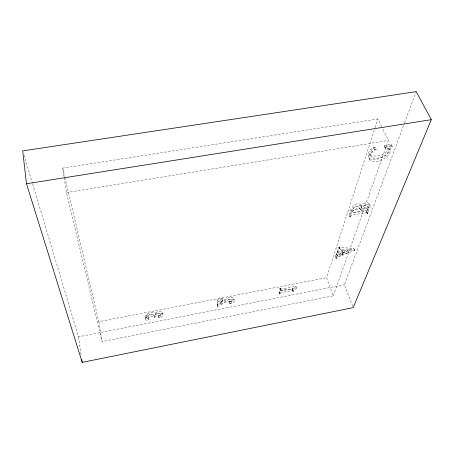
<?xml version="1.0" encoding="UTF-8"?>
<svg xmlns="http://www.w3.org/2000/svg" width="454" height="454" viewBox="0 0 454 454"><rect width="100%" height="100%" fill="white"/><g stroke="black" fill="none" stroke-linecap="round" stroke-linejoin="round"><path stroke-width="0.34" stroke-dasharray="2.27 1.7" d="M145.144 317.13C145.887 312.942 152.272 311.399 155.711 313.141L156.097 314.974C160.245 310.383 167.339 315.354 159.104 317.845L158.531 315.836L160.177 314.509L160.046 313.646C158.168 312.738 155.325 313.561 154.456 315.547L154.842 317.38L154.405 317.465C152.516 315.371 148.747 315.78 146.687 317.386L146.852 318.288L148.821 319.139L148.957 319.718C147.107 321.574 144.639 319.508 145.144 317.13C145.24 318.89 147.624 318.941 148.577 317.885L148.441 317.306L146.477 316.449L146.307 315.541C148.367 313.935 152.141 313.532 154.019 315.632L154.405 317.465M145.518 318.969C146.279 314.787 152.652 313.254 156.097 314.974M280.345 288.693L281.077 289.079L295.934 286.264L296.524 288.001L281.65 290.827L281.049 290.674L280.407 288.108L279.97 288.194L279.023 292.507L279.59 294.243L280.788 292.921L283.109 292.285L292.688 290.469L293.21 290.883L292.654 291.695L292.07 289.97L292.524 288.852C289.987 290.089 277.173 288.358 280.022 294.164M280.913 290.435L280.407 288.108M217.165 304.651L217.506 299.895L222.312 298.516L222.783 300.525L221.257 301.462L220.939 304.072C224.679 302.086 230.133 296.967 234.48 300.009C234.712 302.421 231.523 303.204 229.775 303.93L229.145 301.967L229.979 301.535A3.065 1.402 -15.6 0 0 230.984 299.708C226.024 298.204 221.461 302.994 217.165 304.651L217.642 306.433C221.944 304.776 226.512 299.992 231.483 301.49A3.07 1.396 -15.6 0 1 230.479 303.306L229.639 303.743M217.642 306.433L217.988 301.689L217.506 299.895M220.939 304.072L220.457 302.285L220.769 299.668L222.312 298.516M155.711 313.141C159.853 308.533 166.93 313.532 158.713 316.024L158.531 315.836M352.446 212.126C353.269 209.215 357.343 207.943 360.005 208.914L360.357 209.39L360.079 211.235L353.632 212.393L352.627 212.358L351.663 210.259C352.48 207.342 356.555 206.071 359.21 207.047L361.112 211.053L368.177 209.793L368.438 208.097L367.314 205.832C364.693 204.919 361.163 206.434 360.317 209.192L367.377 207.938L367.626 206.235M336.794 253.587L336.783 254.45L337.81 256.379L341.516 255.21L342.651 251.879L341.947 250.103C339.961 249.252 335.926 250.211 338.247 253.048L337.793 253.133L337.101 251.351L338.622 246.715L339.081 246.63L339.796 248.786L340.75 249.223L354.591 250.268L338.502 256.964L336.005 258.542L335.324 256.771L336.34 253.673L336.794 253.587L337.81 256.379M160.268 314.094L160.574 316.336L158.923 317.664M279.59 294.243L280.544 289.941L279.97 288.194M295.934 286.264L292.461 289.998L292.07 289.97M296.524 288.001L293.046 291.723L292.654 291.695M366.384 212.001L366.537 211.002L365.47 210.747L350.851 213.437L349.546 215.014L350.318 216.87L349.83 216.961L349.058 215.1C349.501 209.822 354.041 201.843 360.351 204.181L361.815 208.08C363.393 205.617 366.843 203.602 369.664 205.117L370.095 206.757L367.666 213.76L367.184 213.851L366.384 212.001L366.872 211.916L369.284 204.896L368.847 203.256C366.038 201.729 362.581 203.744 361.015 206.212L361.815 208.08M367.184 213.851L367.337 212.852L366.537 211.002M381.615 126.53L377.938 118.925L62.726 168.099L66.449 192.547L102.082 341.595L333.276 295.815L326.551 277.678L374.891 128.346M375.106 127.67L377.938 118.925M336.005 258.542L337.033 255.443L336.34 253.673M337.793 253.133L339.325 248.508L338.622 246.715M349.83 216.961C350.289 211.678 354.846 203.727 361.151 206.054L361.634 206.814M338.247 253.048L339.456 251.771L342.651 251.879M341.516 255.21L340.823 253.44L341.947 250.103M341.805 253.026L342.77 250.171L347.974 250.517L348.683 252.288L342.498 254.796L341.805 253.026L347.974 250.517M342.498 254.796L343.474 251.947L342.77 250.171M384.226 145.978L384.373 145.564L391.331 144.429L392.284 146.398L390.355 147.953C391.654 153.906 385.855 158.14 381.059 160.177A11.526 6.248 -25.6 0 1 376.792 161.431C366.968 164.252 365.26 150.881 373.557 147.556L375.299 147.272L376.224 149.252C365.907 155.387 371.752 160.654 381.337 157.09C388.034 157.056 393.505 146.506 384.226 145.978L385.168 147.947L387.341 148.22L389.129 149.536M385.168 147.947L384.373 145.564M333.276 295.815L388.357 140.462L381.922 127.16M392.131 146.812L391.331 144.429M354.54 250.398L353.876 248.503L340.046 247.436L339.303 247.231L339.081 246.63M352.707 306.325L344.416 284.737L404.366 123.488M404.61 122.824L416.21 91.634M350.318 216.87L350.897 215.792L352.298 215.1L366.27 212.603L367.337 212.852M361.112 211.053C361.969 208.295 365.498 206.786 368.126 207.694L368.438 208.097M154.842 317.38C155.716 315.394 158.559 314.571 160.444 315.473L160.659 315.922M335.324 256.771L337.816 255.193L353.825 248.633M376.224 149.252L374.476 149.536C371.372 151.562 367.905 155.336 369.267 159.326M375.299 147.272C372.218 149.003 367.854 152.902 370.856 156.63M220.457 302.285C223.697 300.355 232.579 293.397 234.48 300.009M340.823 253.44L337.697 254.575L336.783 254.45M229.145 301.967L229.281 302.154C231.029 301.433 234.213 300.644 233.98 298.227M391.183 144.843L389.407 145.984C390.718 151.931 384.941 156.187 380.146 158.225A11.509 6.265 -25.6 0 1 375.884 159.473C373.33 159.842 369.823 159.944 368.37 157.356M217.988 301.689L222.806 300.304M32.682 184.142L78.508 336.806L344.416 284.737M280.544 289.941L280.981 289.856M154.019 315.632L154.456 315.547M279.023 292.507L279.46 292.427M64.831 177.049L98.836 321.676L326.551 277.678M339.325 248.508L339.785 248.423M337.101 251.351L337.555 251.266M337.033 255.443L337.481 255.358L337.47 256.221M349.058 215.1L349.546 215.014M385.315 147.539L392.284 146.398M66.449 192.547L388.357 140.462M343.474 251.947L348.683 252.288M351.663 210.259L352.854 210.525L359.284 209.373L359.562 207.523M369.953 154.661C375.299 158.123 388.108 155.013 388.181 147.567M373.557 147.556L374.476 149.536M369.272 203.869L370.084 205.73M367.377 207.938L368.177 209.793M366.872 211.916L367.666 213.76M353.876 248.503L354.591 250.268M339.093 246.999L339.796 248.786M335.773 256.686L336.454 258.457M292.524 288.852L293.21 290.883M292.109 288.738L292.688 290.469M292.461 289.998L293.046 291.723M23.92 154.967L32.478 183.467M231.143 300.19L231.636 301.967M229.281 302.154L229.775 303.93M222.295 298.732L222.783 300.525M217.432 304.6L217.909 306.382M62.726 168.099L64.667 176.362M162.685 312.67L163.088 314.503M158.713 316.024L159.104 317.845M148.657 317.63L149.031 319.463M146.171 315.984L146.546 317.823M98.836 321.676L102.082 341.595M360.834 204.941L361.015 206.212M78.508 336.806L81.294 356.152"/><path stroke-width="0.68" d="M431.3 119.674L353.206 307.63L82.191 362.366L26.48 183.751L22.7 150.898L416.21 91.634L431.3 119.674L26.48 183.751M81.794 359.602L82.191 362.366"/></g></svg>
